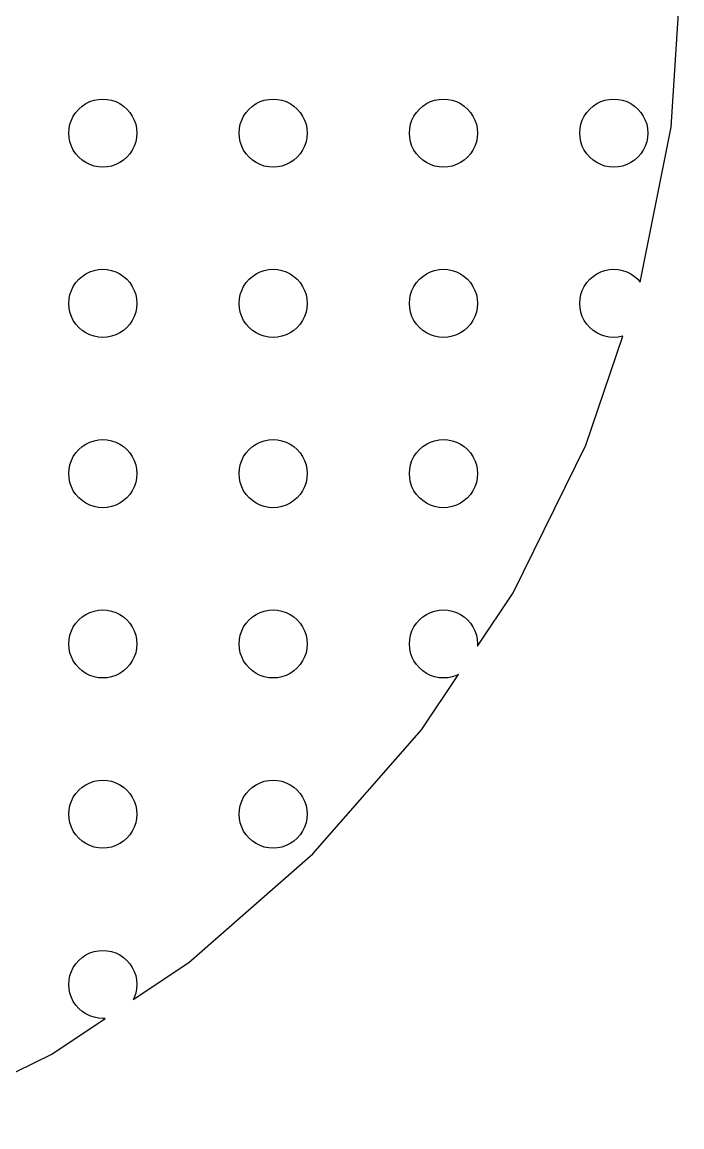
# Model space of a CAD drawing. Header units: metres. Extents: x -111 to 111, y -111 to 111.
# Drawn here: x 52.9 to 111, y -102.6 to -5.2 of the extents above; entities that cross this region are included whole.
import ezdxf

# ---------------------------------------------------------------- set-up
doc = ezdxf.new("R2010")
doc.units = ezdxf.units.M

msp = doc.modelspace()

# ---------------------------------------------------------------- linework, layer by layer
for p, q in [((110.05, -14.4884), (111, 0)), ((57.8787, -12.8787), (58.1737, -12.6199)), ((58.1737, -12.6199), (58.5, -12.4019)), ((58.5, -12.4019), (58.8519, -12.2283)), ((58.8519, -12.2283), (59.2235, -12.1022)), ((59.2235, -12.1022), (59.6084, -12.0257)), ((59.6084, -12.0257), (60, -12)), ((60, -12), (60.3916, -12.0257)), ((60.3916, -12.0257), (60.7765, -12.1022)), ((60.7765, -12.1022), (61.148, -12.2283)), ((61.148, -12.2283), (61.5, -12.4019)), ((61.5, -12.4019), (61.8263, -12.6199)), ((61.8263, -12.6199), (62.1213, -12.8787)), ((72.8787, -12.8787), (73.1737, -12.6199)), ((73.1737, -12.6199), (73.5, -12.4019)), ((73.5, -12.4019), (73.8519, -12.2283)), ((73.8519, -12.2283), (74.2235, -12.1022)), ((74.2235, -12.1022), (74.6084, -12.0257)), ((74.6084, -12.0257), (75, -12)), ((75, -12), (75.3916, -12.0257)), ((75.3916, -12.0257), (75.7765, -12.1022)), ((75.7765, -12.1022), (76.148, -12.2283)), ((76.148, -12.2283), (76.5, -12.4019)), ((76.5, -12.4019), (76.8263, -12.6199)), ((76.8263, -12.6199), (77.1213, -12.8787)), ((87.8787, -12.8787), (88.1737, -12.6199)), ((88.1737, -12.6199), (88.5, -12.4019)), ((88.5, -12.4019), (88.8519, -12.2283)), ((88.8519, -12.2283), (89.2235, -12.1022)), ((89.2235, -12.1022), (89.6084, -12.0257)), ((89.6084, -12.0257), (90, -12)), ((90, -12), (90.3916, -12.0257)), ((90.3916, -12.0257), (90.7765, -12.1022)), ((90.7765, -12.1022), (91.148, -12.2283)), ((91.148, -12.2283), (91.5, -12.4019)), ((91.5, -12.4019), (91.8263, -12.6199)), ((91.8263, -12.6199), (92.1213, -12.8787)), ((102.879, -12.8787), (103.174, -12.6199)), ((103.174, -12.6199), (103.5, -12.4019)), ((103.5, -12.4019), (103.852, -12.2283)), ((103.852, -12.2283), (104.224, -12.1022)), ((104.224, -12.1022), (104.608, -12.0257)), ((104.608, -12.0257), (105, -12)), ((105, -12), (105.392, -12.0257)), ((105.392, -12.0257), (105.776, -12.1022)), ((105.776, -12.1022), (106.148, -12.2283)), ((106.148, -12.2283), (106.5, -12.4019)), ((106.5, -12.4019), (106.826, -12.6199)), ((106.826, -12.6199), (107.121, -12.8787)), ((57.2284, -13.8519), (57.4019, -13.5)), ((57.4019, -13.5), (57.6199, -13.1737)), ((57.6199, -13.1737), (57.8787, -12.8787)), ((62.1213, -12.8787), (62.3801, -13.1737)), ((62.3801, -13.1737), (62.5981, -13.5)), ((62.5981, -13.5), (62.7716, -13.8519)), ((72.2284, -13.8519), (72.4019, -13.5)), ((72.4019, -13.5), (72.6199, -13.1737)), ((72.6199, -13.1737), (72.8787, -12.8787)), ((77.1213, -12.8787), (77.3801, -13.1737)), ((77.3801, -13.1737), (77.5981, -13.5)), ((77.5981, -13.5), (77.7716, -13.8519)), ((87.2284, -13.8519), (87.4019, -13.5)), ((87.4019, -13.5), (87.6199, -13.1737)), ((87.6199, -13.1737), (87.8787, -12.8787)), ((92.1213, -12.8787), (92.3801, -13.1737)), ((92.3801, -13.1737), (92.5981, -13.5)), ((92.5981, -13.5), (92.7716, -13.8519)), ((102.228, -13.8519), (102.402, -13.5)), ((102.402, -13.5), (102.62, -13.1737)), ((102.62, -13.1737), (102.879, -12.8787)), ((107.121, -12.8787), (107.38, -13.1737)), ((107.38, -13.1737), (107.598, -13.5)), ((107.598, -13.5), (107.772, -13.8519)), ((57.0257, -14.6084), (57.1022, -14.2235)), ((57.1022, -14.2235), (57.2284, -13.8519)), ((62.7716, -13.8519), (62.8978, -14.2235)), ((62.8978, -14.2235), (62.9743, -14.6084)), ((72.0257, -14.6084), (72.1022, -14.2235)), ((72.1022, -14.2235), (72.2284, -13.8519)), ((77.7716, -13.8519), (77.8978, -14.2235)), ((77.8978, -14.2235), (77.9743, -14.6084)), ((87.0257, -14.6084), (87.1022, -14.2235)), ((87.1022, -14.2235), (87.2284, -13.8519)), ((92.7716, -13.8519), (92.8978, -14.2235)), ((92.8978, -14.2235), (92.9743, -14.6084)), ((102.026, -14.6084), (102.102, -14.2235)), ((102.102, -14.2235), (102.228, -13.8519)), ((107.338, -28.1255), (110.05, -14.4884)), ((107.772, -13.8519), (107.898, -14.2235)), ((107.898, -14.2235), (107.974, -14.6084)), ((57, -15), (57.0257, -14.6084)), ((57.0257, -15.3916), (57, -15)), ((57.1022, -15.7764), (57.0257, -15.3916)), ((62.9743, -15.3916), (62.8978, -15.7764)), ((62.9743, -14.6084), (63, -15)), ((63, -15), (62.9743, -15.3916)), ((72, -15), (72.0257, -14.6084)), ((72.0257, -15.3916), (72, -15)), ((72.1022, -15.7764), (72.0257, -15.3916)), ((77.9743, -15.3916), (77.8978, -15.7764)), ((77.9743, -14.6084), (78, -15)), ((78, -15), (77.9743, -15.3916)), ((87, -15), (87.0257, -14.6084)), ((87.0257, -15.3916), (87, -15)), ((87.1022, -15.7764), (87.0257, -15.3916)), ((92.9743, -15.3916), (92.8978, -15.7764)), ((92.9743, -14.6084), (93, -15)), ((93, -15), (92.9743, -15.3916)), ((102, -15), (102.026, -14.6084)), ((102.026, -15.3916), (102, -15)), ((102.102, -15.7764), (102.026, -15.3916)), ((107.974, -15.3916), (107.898, -15.7764)), ((107.974, -14.6084), (108, -15)), ((108, -15), (107.974, -15.3916)), ((57.2284, -16.148), (57.1022, -15.7764)), ((57.4019, -16.5), (57.2284, -16.148)), ((57.6199, -16.8263), (57.4019, -16.5)), ((62.5981, -16.5), (62.3801, -16.8263)), ((62.7716, -16.148), (62.5981, -16.5)), ((62.8978, -15.7764), (62.7716, -16.148)), ((72.2284, -16.148), (72.1022, -15.7764)), ((72.4019, -16.5), (72.2284, -16.148)), ((72.6199, -16.8263), (72.4019, -16.5)), ((77.5981, -16.5), (77.3801, -16.8263)), ((77.7716, -16.148), (77.5981, -16.5)), ((77.8978, -15.7764), (77.7716, -16.148)), ((87.2284, -16.148), (87.1022, -15.7764)), ((87.4019, -16.5), (87.2284, -16.148)), ((87.6199, -16.8263), (87.4019, -16.5)), ((92.5981, -16.5), (92.3801, -16.8263)), ((92.7716, -16.148), (92.5981, -16.5)), ((92.8978, -15.7764), (92.7716, -16.148)), ((102.228, -16.148), (102.102, -15.7764)), ((102.402, -16.5), (102.228, -16.148)), ((102.62, -16.8263), (102.402, -16.5)), ((107.598, -16.5), (107.38, -16.8263)), ((107.772, -16.148), (107.598, -16.5)), ((107.898, -15.7764), (107.772, -16.148)), ((57.8787, -17.1213), (57.6199, -16.8263)), ((58.1737, -17.3801), (57.8787, -17.1213)), ((58.5, -17.5981), (58.1737, -17.3801)), ((61.8263, -17.3801), (61.5, -17.5981)), ((62.1213, -17.1213), (61.8263, -17.3801)), ((62.3801, -16.8263), (62.1213, -17.1213)), ((72.8787, -17.1213), (72.6199, -16.8263)), ((73.1737, -17.3801), (72.8787, -17.1213)), ((73.5, -17.5981), (73.1737, -17.3801)), ((76.8263, -17.3801), (76.5, -17.5981)), ((77.1213, -17.1213), (76.8263, -17.3801)), ((77.3801, -16.8263), (77.1213, -17.1213)), ((87.8787, -17.1213), (87.6199, -16.8263)), ((88.1737, -17.3801), (87.8787, -17.1213)), ((88.5, -17.5981), (88.1737, -17.3801)), ((91.8263, -17.3801), (91.5, -17.5981)), ((92.1213, -17.1213), (91.8263, -17.3801)), ((92.3801, -16.8263), (92.1213, -17.1213)), ((102.879, -17.1213), (102.62, -16.8263)), ((103.174, -17.3801), (102.879, -17.1213)), ((103.5, -17.5981), (103.174, -17.3801)), ((106.826, -17.3801), (106.5, -17.5981)), ((107.121, -17.1213), (106.826, -17.3801)), ((107.38, -16.8263), (107.121, -17.1213)), ((58.8519, -17.7716), (58.5, -17.5981)), ((59.2235, -17.8978), (58.8519, -17.7716)), ((59.6084, -17.9743), (59.2235, -17.8978)), ((60, -18), (59.6084, -17.9743)), ((60.3916, -17.9743), (60, -18)), ((60.7765, -17.8978), (60.3916, -17.9743)), ((61.148, -17.7716), (60.7765, -17.8978)), ((61.5, -17.5981), (61.148, -17.7716)), ((73.8519, -17.7716), (73.5, -17.5981)), ((74.2235, -17.8978), (73.8519, -17.7716)), ((74.6084, -17.9743), (74.2235, -17.8978)), ((75, -18), (74.6084, -17.9743)), ((75.3916, -17.9743), (75, -18)), ((75.7765, -17.8978), (75.3916, -17.9743)), ((76.148, -17.7716), (75.7765, -17.8978)), ((76.5, -17.5981), (76.148, -17.7716)), ((88.8519, -17.7716), (88.5, -17.5981)), ((89.2235, -17.8978), (88.8519, -17.7716)), ((89.6084, -17.9743), (89.2235, -17.8978)), ((90, -18), (89.6084, -17.9743)), ((90.3916, -17.9743), (90, -18)), ((90.7765, -17.8978), (90.3916, -17.9743)), ((91.148, -17.7716), (90.7765, -17.8978)), ((91.5, -17.5981), (91.148, -17.7716)), ((103.852, -17.7716), (103.5, -17.5981)), ((104.224, -17.8978), (103.852, -17.7716)), ((104.608, -17.9743), (104.224, -17.8978)), ((105, -18), (104.608, -17.9743)), ((105.392, -17.9743), (105, -18)), ((105.776, -17.8978), (105.392, -17.9743)), ((106.148, -17.7716), (105.776, -17.8978)), ((106.5, -17.5981), (106.148, -17.7716)), ((58.5, -27.4019), (58.8519, -27.2283)), ((58.8519, -27.2283), (59.2235, -27.1022)), ((59.2235, -27.1022), (59.6084, -27.0257)), ((59.6084, -27.0257), (60, -27)), ((60, -27), (60.3916, -27.0257)), ((60.3916, -27.0257), (60.7765, -27.1022)), ((60.7765, -27.1022), (61.148, -27.2283)), ((61.148, -27.2283), (61.5, -27.4019)), ((73.5, -27.4019), (73.8519, -27.2283)), ((73.8519, -27.2283), (74.2235, -27.1022)), ((74.2235, -27.1022), (74.6084, -27.0257)), ((74.6084, -27.0257), (75, -27)), ((75, -27), (75.3916, -27.0257)), ((75.3916, -27.0257), (75.7765, -27.1022)), ((75.7765, -27.1022), (76.148, -27.2283)), ((76.148, -27.2283), (76.5, -27.4019)), ((88.5, -27.4019), (88.8519, -27.2283)), ((88.8519, -27.2283), (89.2235, -27.1022)), ((89.2235, -27.1022), (89.6084, -27.0257)), ((89.6084, -27.0257), (90, -27)), ((90, -27), (90.3916, -27.0257)), ((90.3916, -27.0257), (90.7765, -27.1022)), ((90.7765, -27.1022), (91.148, -27.2283)), ((91.148, -27.2283), (91.5, -27.4019)), ((103.5, -27.4019), (103.852, -27.2283)), ((103.852, -27.2283), (104.224, -27.1022)), ((104.224, -27.1022), (104.608, -27.0257)), ((104.608, -27.0257), (105, -27)), ((105, -27), (105.392, -27.0257)), ((105.392, -27.0257), (105.776, -27.1022)), ((105.776, -27.1022), (106.148, -27.2283)), ((106.148, -27.2283), (106.5, -27.4019)), ((57.4019, -28.5), (57.6199, -28.1737)), ((57.6199, -28.1737), (57.8787, -27.8787)), ((57.8787, -27.8787), (58.1737, -27.6199)), ((58.1737, -27.6199), (58.5, -27.4019)), ((61.5, -27.4019), (61.8263, -27.6199)), ((61.8263, -27.6199), (62.1213, -27.8787)), ((62.1213, -27.8787), (62.3801, -28.1737)), ((62.3801, -28.1737), (62.5981, -28.5)), ((72.4019, -28.5), (72.6199, -28.1737)), ((72.6199, -28.1737), (72.8787, -27.8787)), ((72.8787, -27.8787), (73.1737, -27.6199)), ((73.1737, -27.6199), (73.5, -27.4019)), ((76.5, -27.4019), (76.8263, -27.6199)), ((76.8263, -27.6199), (77.1213, -27.8787)), ((77.1213, -27.8787), (77.3801, -28.1737)), ((77.3801, -28.1737), (77.5981, -28.5)), ((87.4019, -28.5), (87.6199, -28.1737)), ((87.6199, -28.1737), (87.8787, -27.8787)), ((87.8787, -27.8787), (88.1737, -27.6199)), ((88.1737, -27.6199), (88.5, -27.4019)), ((91.5, -27.4019), (91.8263, -27.6199)), ((91.8263, -27.6199), (92.1213, -27.8787)), ((92.1213, -27.8787), (92.3801, -28.1737)), ((92.3801, -28.1737), (92.5981, -28.5)), ((102.402, -28.5), (102.62, -28.1737)), ((102.62, -28.1737), (102.879, -27.8787)), ((102.879, -27.8787), (103.174, -27.6199)), ((103.174, -27.6199), (103.5, -27.4019)), ((106.5, -27.4019), (106.826, -27.6199)), ((106.826, -27.6199), (107.121, -27.8787)), ((107.121, -27.8787), (107.338, -28.1255)), ((57.1022, -29.2235), (57.2284, -28.8519)), ((57.2284, -28.8519), (57.4019, -28.5)), ((62.5981, -28.5), (62.7716, -28.8519)), ((62.7716, -28.8519), (62.8978, -29.2235)), ((72.1022, -29.2235), (72.2284, -28.8519)), ((72.2284, -28.8519), (72.4019, -28.5)), ((77.5981, -28.5), (77.7716, -28.8519)), ((77.7716, -28.8519), (77.8978, -29.2235)), ((87.1022, -29.2235), (87.2284, -28.8519)), ((87.2284, -28.8519), (87.4019, -28.5)), ((92.5981, -28.5), (92.7716, -28.8519)), ((92.7716, -28.8519), (92.8978, -29.2235)), ((102.102, -29.2235), (102.228, -28.8519)), ((102.228, -28.8519), (102.402, -28.5)), ((57, -30), (57.0257, -29.6084)), ((57.0257, -30.3916), (57, -30)), ((57.0257, -29.6084), (57.1022, -29.2235)), ((62.8978, -29.2235), (62.9743, -29.6084)), ((62.9743, -29.6084), (63, -30)), ((63, -30), (62.9743, -30.3916)), ((72, -30), (72.0257, -29.6084)), ((72.0257, -30.3916), (72, -30)), ((72.0257, -29.6084), (72.1022, -29.2235)), ((77.8978, -29.2235), (77.9743, -29.6084)), ((77.9743, -29.6084), (78, -30)), ((78, -30), (77.9743, -30.3916)), ((87, -30), (87.0257, -29.6084)), ((87.0257, -30.3916), (87, -30)), ((87.0257, -29.6084), (87.1022, -29.2235)), ((92.8978, -29.2235), (92.9743, -29.6084)), ((92.9743, -29.6084), (93, -30)), ((93, -30), (92.9743, -30.3916)), ((102, -30), (102.026, -29.6084)), ((102.026, -30.3916), (102, -30)), ((102.026, -29.6084), (102.102, -29.2235)), ((57.1022, -30.7764), (57.0257, -30.3916)), ((57.2284, -31.148), (57.1022, -30.7764)), ((62.8978, -30.7764), (62.7716, -31.148)), ((62.9743, -30.3916), (62.8978, -30.7764)), ((72.1022, -30.7764), (72.0257, -30.3916)), ((72.2284, -31.148), (72.1022, -30.7764)), ((77.8978, -30.7764), (77.7716, -31.148)), ((77.9743, -30.3916), (77.8978, -30.7764)), ((87.1022, -30.7764), (87.0257, -30.3916)), ((87.2284, -31.148), (87.1022, -30.7764)), ((92.8978, -30.7764), (92.7716, -31.148)), ((92.9743, -30.3916), (92.8978, -30.7764)), ((102.102, -30.7764), (102.026, -30.3916)), ((102.228, -31.148), (102.102, -30.7764)), ((57.4019, -31.5), (57.2284, -31.148)), ((57.6199, -31.8263), (57.4019, -31.5)), ((57.8787, -32.1213), (57.6199, -31.8263)), ((62.3801, -31.8263), (62.1213, -32.1213)), ((62.5981, -31.5), (62.3801, -31.8263)), ((62.7716, -31.148), (62.5981, -31.5)), ((72.4019, -31.5), (72.2284, -31.148)), ((72.6199, -31.8263), (72.4019, -31.5)), ((72.8787, -32.1213), (72.6199, -31.8263)), ((77.3801, -31.8263), (77.1213, -32.1213)), ((77.5981, -31.5), (77.3801, -31.8263)), ((77.7716, -31.148), (77.5981, -31.5)), ((87.4019, -31.5), (87.2284, -31.148)), ((87.6199, -31.8263), (87.4019, -31.5)), ((87.8787, -32.1213), (87.6199, -31.8263)), ((92.3801, -31.8263), (92.1213, -32.1213)), ((92.5981, -31.5), (92.3801, -31.8263)), ((92.7716, -31.148), (92.5981, -31.5)), ((102.402, -31.5), (102.228, -31.148)), ((102.62, -31.8263), (102.402, -31.5)), ((102.879, -32.1213), (102.62, -31.8263)), ((58.1737, -32.3801), (57.8787, -32.1213)), ((58.5, -32.5981), (58.1737, -32.3801)), ((58.8519, -32.7716), (58.5, -32.5981)), ((59.2235, -32.8978), (58.8519, -32.7716)), ((59.6084, -32.9743), (59.2235, -32.8978)), ((60, -33), (59.6084, -32.9743)), ((60.3916, -32.9743), (60, -33)), ((60.7765, -32.8978), (60.3916, -32.9743)), ((61.148, -32.7716), (60.7765, -32.8978)), ((61.5, -32.5981), (61.148, -32.7716)), ((61.8263, -32.3801), (61.5, -32.5981)), ((62.1213, -32.1213), (61.8263, -32.3801)), ((73.1737, -32.3801), (72.8787, -32.1213)), ((73.5, -32.5981), (73.1737, -32.3801)), ((73.8519, -32.7716), (73.5, -32.5981)), ((74.2235, -32.8978), (73.8519, -32.7716)), ((74.6084, -32.9743), (74.2235, -32.8978)), ((75, -33), (74.6084, -32.9743)), ((75.3916, -32.9743), (75, -33)), ((75.7765, -32.8978), (75.3916, -32.9743)), ((76.148, -32.7716), (75.7765, -32.8978)), ((76.5, -32.5981), (76.148, -32.7716)), ((76.8263, -32.3801), (76.5, -32.5981)), ((77.1213, -32.1213), (76.8263, -32.3801)), ((88.1737, -32.3801), (87.8787, -32.1213)), ((88.5, -32.5981), (88.1737, -32.3801)), ((88.8519, -32.7716), (88.5, -32.5981)), ((89.2235, -32.8978), (88.8519, -32.7716)), ((89.6084, -32.9743), (89.2235, -32.8978)), ((90, -33), (89.6084, -32.9743)), ((90.3916, -32.9743), (90, -33)), ((90.7765, -32.8978), (90.3916, -32.9743)), ((91.148, -32.7716), (90.7765, -32.8978)), ((91.5, -32.5981), (91.148, -32.7716)), ((91.8263, -32.3801), (91.5, -32.5981)), ((92.1213, -32.1213), (91.8263, -32.3801)), ((102.551, -42.4779), (105.806, -32.8877)), ((103.174, -32.3801), (102.879, -32.1213)), ((103.5, -32.5981), (103.174, -32.3801)), ((103.852, -32.7716), (103.5, -32.5981)), ((104.224, -32.8978), (103.852, -32.7716)), ((104.608, -32.9743), (104.224, -32.8978)), ((105, -33), (104.608, -32.9743)), ((105.392, -32.9743), (105, -33)), ((105.776, -32.8978), (105.392, -32.9743)), ((105.806, -32.8877), (105.776, -32.8978)), ((57.8787, -42.8787), (58.1737, -42.6199)), ((58.1737, -42.6199), (58.5, -42.4019)), ((58.5, -42.4019), (58.8519, -42.2284)), ((58.8519, -42.2284), (59.2235, -42.1022)), ((59.2235, -42.1022), (59.6084, -42.0257)), ((59.6084, -42.0257), (60, -42)), ((60, -42), (60.3916, -42.0257)), ((60.3916, -42.0257), (60.7765, -42.1022)), ((60.7765, -42.1022), (61.148, -42.2284)), ((61.148, -42.2284), (61.5, -42.4019)), ((61.5, -42.4019), (61.8263, -42.6199)), ((61.8263, -42.6199), (62.1213, -42.8787)), ((72.8787, -42.8787), (73.1737, -42.6199)), ((73.1737, -42.6199), (73.5, -42.4019)), ((73.5, -42.4019), (73.8519, -42.2284)), ((73.8519, -42.2284), (74.2235, -42.1022)), ((74.2235, -42.1022), (74.6084, -42.0257)), ((74.6084, -42.0257), (75, -42)), ((75, -42), (75.3916, -42.0257)), ((75.3916, -42.0257), (75.7765, -42.1022)), ((75.7765, -42.1022), (76.148, -42.2284)), ((76.148, -42.2284), (76.5, -42.4019)), ((76.5, -42.4019), (76.8263, -42.6199)), ((76.8263, -42.6199), (77.1213, -42.8787)), ((87.8787, -42.8787), (88.1737, -42.6199)), ((88.1737, -42.6199), (88.5, -42.4019)), ((88.5, -42.4019), (88.8519, -42.2284)), ((88.8519, -42.2284), (89.2235, -42.1022)), ((89.2235, -42.1022), (89.6084, -42.0257)), ((89.6084, -42.0257), (90, -42)), ((90, -42), (90.3916, -42.0257)), ((90.3916, -42.0257), (90.7765, -42.1022)), ((90.7765, -42.1022), (91.148, -42.2284)), ((91.148, -42.2284), (91.5, -42.4019)), ((91.5, -42.4019), (91.8263, -42.6199)), ((91.8263, -42.6199), (92.1213, -42.8787)), ((96.1288, -55.5), (102.551, -42.4779)), ((57.2284, -43.8519), (57.4019, -43.5)), ((57.4019, -43.5), (57.6199, -43.1737)), ((57.6199, -43.1737), (57.8787, -42.8787)), ((62.1213, -42.8787), (62.3801, -43.1737)), ((62.3801, -43.1737), (62.5981, -43.5)), ((62.5981, -43.5), (62.7716, -43.8519)), ((72.2284, -43.8519), (72.4019, -43.5)), ((72.4019, -43.5), (72.6199, -43.1737)), ((72.6199, -43.1737), (72.8787, -42.8787)), ((77.1213, -42.8787), (77.3801, -43.1737)), ((77.3801, -43.1737), (77.5981, -43.5)), ((77.5981, -43.5), (77.7716, -43.8519)), ((87.2284, -43.8519), (87.4019, -43.5)), ((87.4019, -43.5), (87.6199, -43.1737)), ((87.6199, -43.1737), (87.8787, -42.8787)), ((92.1213, -42.8787), (92.3801, -43.1737)), ((92.3801, -43.1737), (92.5981, -43.5)), ((92.5981, -43.5), (92.7716, -43.8519)), ((57, -45), (57.0257, -44.6084)), ((57.0257, -44.6084), (57.1022, -44.2235)), ((57.1022, -44.2235), (57.2284, -43.8519)), ((62.7716, -43.8519), (62.8978, -44.2235)), ((62.8978, -44.2235), (62.9743, -44.6084)), ((62.9743, -44.6084), (63, -45)), ((72, -45), (72.0257, -44.6084)), ((72.0257, -44.6084), (72.1022, -44.2235)), ((72.1022, -44.2235), (72.2284, -43.8519)), ((77.7716, -43.8519), (77.8978, -44.2235)), ((77.8978, -44.2235), (77.9743, -44.6084)), ((77.9743, -44.6084), (78, -45)), ((87, -45), (87.0257, -44.6084)), ((87.0257, -44.6084), (87.1022, -44.2235)), ((87.1022, -44.2235), (87.2284, -43.8519)), ((92.7716, -43.8519), (92.8978, -44.2235)), ((92.8978, -44.2235), (92.9743, -44.6084)), ((92.9743, -44.6084), (93, -45)), ((57.0257, -45.3916), (57, -45)), ((57.1022, -45.7765), (57.0257, -45.3916)), ((62.9743, -45.3916), (62.8978, -45.7765)), ((63, -45), (62.9743, -45.3916)), ((72.0257, -45.3916), (72, -45)), ((72.1022, -45.7765), (72.0257, -45.3916)), ((77.9743, -45.3916), (77.8978, -45.7765)), ((78, -45), (77.9743, -45.3916)), ((87.0257, -45.3916), (87, -45)), ((87.1022, -45.7765), (87.0257, -45.3916)), ((92.9743, -45.3916), (92.8978, -45.7765)), ((93, -45), (92.9743, -45.3916)), ((57.2284, -46.148), (57.1022, -45.7765)), ((57.4019, -46.5), (57.2284, -46.148)), ((57.6199, -46.8263), (57.4019, -46.5)), ((62.5981, -46.5), (62.3801, -46.8263)), ((62.7716, -46.148), (62.5981, -46.5)), ((62.8978, -45.7765), (62.7716, -46.148)), ((72.2284, -46.148), (72.1022, -45.7765)), ((72.4019, -46.5), (72.2284, -46.148)), ((72.6199, -46.8263), (72.4019, -46.5)), ((77.5981, -46.5), (77.3801, -46.8263)), ((77.7716, -46.148), (77.5981, -46.5)), ((77.8978, -45.7765), (77.7716, -46.148)), ((87.2284, -46.148), (87.1022, -45.7765)), ((87.4019, -46.5), (87.2284, -46.148)), ((87.6199, -46.8263), (87.4019, -46.5)), ((92.5981, -46.5), (92.3801, -46.8263)), ((92.7716, -46.148), (92.5981, -46.5)), ((92.8978, -45.7765), (92.7716, -46.148)), ((57.8787, -47.1213), (57.6199, -46.8263)), ((58.1737, -47.3801), (57.8787, -47.1213)), ((58.5, -47.5981), (58.1737, -47.3801)), ((58.8519, -47.7716), (58.5, -47.5981)), ((61.5, -47.5981), (61.148, -47.7716)), ((61.8263, -47.3801), (61.5, -47.5981)), ((62.1213, -47.1213), (61.8263, -47.3801)), ((62.3801, -46.8263), (62.1213, -47.1213)), ((72.8787, -47.1213), (72.6199, -46.8263)), ((73.1737, -47.3801), (72.8787, -47.1213)), ((73.5, -47.5981), (73.1737, -47.3801)), ((73.8519, -47.7716), (73.5, -47.5981)), ((76.5, -47.5981), (76.148, -47.7716)), ((76.8263, -47.3801), (76.5, -47.5981)), ((77.1213, -47.1213), (76.8263, -47.3801)), ((77.3801, -46.8263), (77.1213, -47.1213)), ((87.8787, -47.1213), (87.6199, -46.8263)), ((88.1737, -47.3801), (87.8787, -47.1213)), ((88.5, -47.5981), (88.1737, -47.3801)), ((88.8519, -47.7716), (88.5, -47.5981)), ((91.5, -47.5981), (91.148, -47.7716)), ((91.8263, -47.3801), (91.5, -47.5981)), ((92.1213, -47.1213), (91.8263, -47.3801)), ((92.3801, -46.8263), (92.1213, -47.1213)), ((59.2235, -47.8978), (58.8519, -47.7716)), ((59.6084, -47.9743), (59.2235, -47.8978)), ((60, -48), (59.6084, -47.9743)), ((60.3916, -47.9743), (60, -48)), ((60.7765, -47.8978), (60.3916, -47.9743)), ((61.148, -47.7716), (60.7765, -47.8978)), ((74.2235, -47.8978), (73.8519, -47.7716)), ((74.6084, -47.9743), (74.2235, -47.8978)), ((75, -48), (74.6084, -47.9743)), ((75.3916, -47.9743), (75, -48)), ((75.7765, -47.8978), (75.3916, -47.9743)), ((76.148, -47.7716), (75.7765, -47.8978)), ((89.2235, -47.8978), (88.8519, -47.7716)), ((89.6084, -47.9743), (89.2235, -47.8978)), ((90, -48), (89.6084, -47.9743)), ((90.3916, -47.9743), (90, -48)), ((90.7765, -47.8978), (90.3916, -47.9743)), ((91.148, -47.7716), (90.7765, -47.8978)), ((92.9867, -60.2025), (96.1288, -55.5)), ((58.1737, -57.6199), (58.5, -57.4019)), ((58.5, -57.4019), (58.8519, -57.2284)), ((58.8519, -57.2284), (59.2235, -57.1022)), ((59.2235, -57.1022), (59.6084, -57.0257)), ((59.6084, -57.0257), (60, -57)), ((60, -57), (60.3916, -57.0257)), ((60.3916, -57.0257), (60.7765, -57.1022)), ((60.7765, -57.1022), (61.148, -57.2284)), ((61.148, -57.2284), (61.5, -57.4019)), ((61.5, -57.4019), (61.8263, -57.6199)), ((73.1737, -57.6199), (73.5, -57.4019)), ((73.5, -57.4019), (73.8519, -57.2284)), ((73.8519, -57.2284), (74.2235, -57.1022)), ((74.2235, -57.1022), (74.6084, -57.0257)), ((74.6084, -57.0257), (75, -57)), ((75, -57), (75.3916, -57.0257)), ((75.3916, -57.0257), (75.7765, -57.1022)), ((75.7765, -57.1022), (76.148, -57.2284)), ((76.148, -57.2284), (76.5, -57.4019)), ((76.5, -57.4019), (76.8263, -57.6199)), ((88.1737, -57.6199), (88.5, -57.4019)), ((88.5, -57.4019), (88.8519, -57.2284)), ((88.8519, -57.2284), (89.2235, -57.1022)), ((89.2235, -57.1022), (89.6084, -57.0257)), ((89.6084, -57.0257), (90, -57)), ((90, -57), (90.3916, -57.0257)), ((90.3916, -57.0257), (90.7765, -57.1022)), ((90.7765, -57.1022), (91.148, -57.2284)), ((91.148, -57.2284), (91.5, -57.4019)), ((91.5, -57.4019), (91.8263, -57.6199)), ((57.4019, -58.5), (57.6199, -58.1737)), ((57.6199, -58.1737), (57.8787, -57.8787)), ((57.8787, -57.8787), (58.1737, -57.6199)), ((61.8263, -57.6199), (62.1213, -57.8787)), ((62.1213, -57.8787), (62.3801, -58.1737)), ((62.3801, -58.1737), (62.5981, -58.5)), ((72.4019, -58.5), (72.6199, -58.1737)), ((72.6199, -58.1737), (72.8787, -57.8787)), ((72.8787, -57.8787), (73.1737, -57.6199)), ((76.8263, -57.6199), (77.1213, -57.8787)), ((77.1213, -57.8787), (77.3801, -58.1737)), ((77.3801, -58.1737), (77.5981, -58.5)), ((87.4019, -58.5), (87.6199, -58.1737)), ((87.6199, -58.1737), (87.8787, -57.8787)), ((87.8787, -57.8787), (88.1737, -57.6199)), ((91.8263, -57.6199), (92.1213, -57.8787)), ((92.1213, -57.8787), (92.3801, -58.1737)), ((92.3801, -58.1737), (92.5981, -58.5)), ((57.0257, -59.6084), (57.1022, -59.2235)), ((57.1022, -59.2235), (57.2284, -58.8519)), ((57.2284, -58.8519), (57.4019, -58.5)), ((62.5981, -58.5), (62.7716, -58.8519)), ((62.7716, -58.8519), (62.8978, -59.2235)), ((62.8978, -59.2235), (62.9743, -59.6084)), ((72.0257, -59.6084), (72.1022, -59.2235)), ((72.1022, -59.2235), (72.2284, -58.8519)), ((72.2284, -58.8519), (72.4019, -58.5)), ((77.5981, -58.5), (77.7716, -58.8519)), ((77.7716, -58.8519), (77.8978, -59.2235)), ((77.8978, -59.2235), (77.9743, -59.6084)), ((87.0257, -59.6084), (87.1022, -59.2235)), ((87.1022, -59.2235), (87.2284, -58.8519)), ((87.2284, -58.8519), (87.4019, -58.5)), ((92.5981, -58.5), (92.7716, -58.8519)), ((92.7716, -58.8519), (92.8978, -59.2235)), ((92.8978, -59.2235), (92.9743, -59.6084)), ((57, -60), (57.0257, -59.6084)), ((57.0257, -60.3916), (57, -60)), ((62.9743, -59.6084), (63, -60)), ((63, -60), (62.9743, -60.3916)), ((72, -60), (72.0257, -59.6084)), ((72.0257, -60.3916), (72, -60)), ((77.9743, -59.6084), (78, -60)), ((78, -60), (77.9743, -60.3916)), ((87, -60), (87.0257, -59.6084)), ((87.0257, -60.3916), (87, -60)), ((92.9743, -59.6084), (93, -60)), ((93, -60), (92.9867, -60.2025)), ((57.1022, -60.7765), (57.0257, -60.3916)), ((57.2284, -61.148), (57.1022, -60.7765)), ((57.4019, -61.5), (57.2284, -61.148)), ((62.7716, -61.148), (62.5981, -61.5)), ((62.8978, -60.7765), (62.7716, -61.148)), ((62.9743, -60.3916), (62.8978, -60.7765)), ((72.1022, -60.7765), (72.0257, -60.3916)), ((72.2284, -61.148), (72.1022, -60.7765)), ((72.4019, -61.5), (72.2284, -61.148)), ((77.7716, -61.148), (77.5981, -61.5)), ((77.8978, -60.7765), (77.7716, -61.148)), ((77.9743, -60.3916), (77.8978, -60.7765)), ((87.1022, -60.7765), (87.0257, -60.3916)), ((87.2284, -61.148), (87.1022, -60.7765)), ((87.4019, -61.5), (87.2284, -61.148)), ((57.6199, -61.8263), (57.4019, -61.5)), ((57.8787, -62.1213), (57.6199, -61.8263)), ((58.1737, -62.3801), (57.8787, -62.1213)), ((62.1213, -62.1213), (61.8263, -62.3801)), ((62.3801, -61.8263), (62.1213, -62.1213)), ((62.5981, -61.5), (62.3801, -61.8263)), ((72.6199, -61.8263), (72.4019, -61.5)), ((72.8787, -62.1213), (72.6199, -61.8263)), ((73.1737, -62.3801), (72.8787, -62.1213)), ((77.1213, -62.1213), (76.8263, -62.3801)), ((77.3801, -61.8263), (77.1213, -62.1213)), ((77.5981, -61.5), (77.3801, -61.8263)), ((87.6199, -61.8263), (87.4019, -61.5)), ((87.8787, -62.1213), (87.6199, -61.8263)), ((88.1737, -62.3801), (87.8787, -62.1213)), ((58.5, -62.5981), (58.1737, -62.3801)), ((58.8519, -62.7716), (58.5, -62.5981)), ((59.2235, -62.8978), (58.8519, -62.7716)), ((59.6084, -62.9743), (59.2235, -62.8978)), ((60, -63), (59.6084, -62.9743)), ((60.3916, -62.9743), (60, -63)), ((60.7765, -62.8978), (60.3916, -62.9743)), ((61.148, -62.7716), (60.7765, -62.8978)), ((61.5, -62.5981), (61.148, -62.7716)), ((61.8263, -62.3801), (61.5, -62.5981)), ((73.5, -62.5981), (73.1737, -62.3801)), ((73.8519, -62.7716), (73.5, -62.5981)), ((74.2235, -62.8978), (73.8519, -62.7716)), ((74.6084, -62.9743), (74.2235, -62.8978)), ((75, -63), (74.6084, -62.9743)), ((75.3916, -62.9743), (75, -63)), ((75.7765, -62.8978), (75.3916, -62.9743)), ((76.148, -62.7716), (75.7765, -62.8978)), ((76.5, -62.5981), (76.148, -62.7716)), ((76.8263, -62.3801), (76.5, -62.5981)), ((88.0622, -67.5725), (91.33, -62.6819)), ((88.5, -62.5981), (88.1737, -62.3801)), ((88.8519, -62.7716), (88.5, -62.5981)), ((89.2235, -62.8978), (88.8519, -62.7716)), ((89.6084, -62.9743), (89.2235, -62.8978)), ((90, -63), (89.6084, -62.9743)), ((90.3916, -62.9743), (90, -63)), ((90.7765, -62.8978), (90.3916, -62.9743)), ((91.148, -62.7716), (90.7765, -62.8978)), ((91.33, -62.6819), (91.148, -62.7716)), ((78.4888, -78.4888), (88.0622, -67.5725)), ((59.6084, -72.0257), (60, -72)), ((60, -72), (60.3916, -72.0257)), ((74.6084, -72.0257), (75, -72)), ((75, -72), (75.3916, -72.0257)), ((57.6199, -73.1737), (57.8787, -72.8787)), ((57.8787, -72.8787), (58.1737, -72.6199)), ((58.1737, -72.6199), (58.5, -72.4019)), ((58.5, -72.4019), (58.8519, -72.2284)), ((58.8519, -72.2284), (59.2235, -72.1022)), ((59.2235, -72.1022), (59.6084, -72.0257)), ((60.3916, -72.0257), (60.7765, -72.1022)), ((60.7765, -72.1022), (61.148, -72.2284)), ((61.148, -72.2284), (61.5, -72.4019)), ((61.5, -72.4019), (61.8263, -72.6199)), ((61.8263, -72.6199), (62.1213, -72.8787)), ((62.1213, -72.8787), (62.3801, -73.1737)), ((72.6199, -73.1737), (72.8787, -72.8787)), ((72.8787, -72.8787), (73.1737, -72.6199)), ((73.1737, -72.6199), (73.5, -72.4019)), ((73.5, -72.4019), (73.8519, -72.2284)), ((73.8519, -72.2284), (74.2235, -72.1022)), ((74.2235, -72.1022), (74.6084, -72.0257)), ((75.3916, -72.0257), (75.7765, -72.1022)), ((75.7765, -72.1022), (76.148, -72.2284)), ((76.148, -72.2284), (76.5, -72.4019)), ((76.5, -72.4019), (76.8263, -72.6199)), ((76.8263, -72.6199), (77.1213, -72.8787)), ((77.1213, -72.8787), (77.3801, -73.1737)), ((57.1022, -74.2235), (57.2284, -73.8519)), ((57.2284, -73.8519), (57.4019, -73.5)), ((57.4019, -73.5), (57.6199, -73.1737)), ((62.3801, -73.1737), (62.5981, -73.5)), ((62.5981, -73.5), (62.7716, -73.8519)), ((62.7716, -73.8519), (62.8978, -74.2235)), ((72.1022, -74.2235), (72.2284, -73.8519)), ((72.2284, -73.8519), (72.4019, -73.5)), ((72.4019, -73.5), (72.6199, -73.1737)), ((77.3801, -73.1737), (77.5981, -73.5)), ((77.5981, -73.5), (77.7716, -73.8519)), ((77.7716, -73.8519), (77.8978, -74.2235)), ((57, -75), (57.0257, -74.6084)), ((57.0257, -74.6084), (57.1022, -74.2235)), ((62.8978, -74.2235), (62.9743, -74.6084)), ((62.9743, -74.6084), (63, -75)), ((72, -75), (72.0257, -74.6084)), ((72.0257, -74.6084), (72.1022, -74.2235)), ((77.8978, -74.2235), (77.9743, -74.6084)), ((77.9743, -74.6084), (78, -75)), ((57.0257, -75.3916), (57, -75)), ((57.1022, -75.7765), (57.0257, -75.3916)), ((57.2284, -76.148), (57.1022, -75.7765)), ((62.8978, -75.7765), (62.7716, -76.148)), ((62.9743, -75.3916), (62.8978, -75.7765)), ((63, -75), (62.9743, -75.3916)), ((72.0257, -75.3916), (72, -75)), ((72.1022, -75.7765), (72.0257, -75.3916)), ((72.2284, -76.148), (72.1022, -75.7765)), ((77.8978, -75.7765), (77.7716, -76.148)), ((77.9743, -75.3916), (77.8978, -75.7765)), ((78, -75), (77.9743, -75.3916)), ((57.4019, -76.5), (57.2284, -76.148)), ((57.6199, -76.8263), (57.4019, -76.5)), ((57.8787, -77.1213), (57.6199, -76.8263)), ((62.3801, -76.8263), (62.1213, -77.1213)), ((62.5981, -76.5), (62.3801, -76.8263)), ((62.7716, -76.148), (62.5981, -76.5)), ((72.4019, -76.5), (72.2284, -76.148)), ((72.6199, -76.8263), (72.4019, -76.5)), ((72.8787, -77.1213), (72.6199, -76.8263)), ((77.3801, -76.8263), (77.1213, -77.1213)), ((77.5981, -76.5), (77.3801, -76.8263)), ((77.7716, -76.148), (77.5981, -76.5)), ((58.1737, -77.3801), (57.8787, -77.1213)), ((58.5, -77.5981), (58.1737, -77.3801)), ((58.8519, -77.7716), (58.5, -77.5981)), ((59.2235, -77.8978), (58.8519, -77.7716)), ((61.148, -77.7716), (60.7765, -77.8978)), ((61.5, -77.5981), (61.148, -77.7716)), ((61.8263, -77.3801), (61.5, -77.5981)), ((62.1213, -77.1213), (61.8263, -77.3801)), ((73.1737, -77.3801), (72.8787, -77.1213)), ((73.5, -77.5981), (73.1737, -77.3801)), ((73.8519, -77.7716), (73.5, -77.5981)), ((74.2235, -77.8978), (73.8519, -77.7716)), ((76.148, -77.7716), (75.7765, -77.8978)), ((76.5, -77.5981), (76.148, -77.7716)), ((76.8263, -77.3801), (76.5, -77.5981)), ((77.1213, -77.1213), (76.8263, -77.3801)), ((59.6084, -77.9743), (59.2235, -77.8978)), ((60, -78), (59.6084, -77.9743)), ((60.3916, -77.9743), (60, -78)), ((60.7765, -77.8978), (60.3916, -77.9743)), ((67.5725, -88.0622), (78.4888, -78.4888)), ((74.6084, -77.9743), (74.2235, -77.8978)), ((75, -78), (74.6084, -77.9743)), ((75.3916, -77.9743), (75, -78)), ((75.7765, -77.8978), (75.3916, -77.9743)), ((58.1737, -87.6199), (58.5, -87.4019)), ((58.5, -87.4019), (58.8519, -87.2284)), ((58.8519, -87.2284), (59.2235, -87.1022)), ((59.2235, -87.1022), (59.6084, -87.0257)), ((59.6084, -87.0257), (60, -87)), ((60, -87), (60.3916, -87.0257)), ((60.3916, -87.0257), (60.7765, -87.1022)), ((60.7765, -87.1022), (61.148, -87.2284)), ((61.148, -87.2284), (61.5, -87.4019)), ((61.5, -87.4019), (61.8263, -87.6199)), ((57.2284, -88.8519), (57.4019, -88.5)), ((57.4019, -88.5), (57.6199, -88.1737)), ((57.6199, -88.1737), (57.8787, -87.8787)), ((57.8787, -87.8787), (58.1737, -87.6199)), ((61.8263, -87.6199), (62.1213, -87.8787)), ((62.1213, -87.8787), (62.3801, -88.1737)), ((62.3801, -88.1737), (62.5981, -88.5)), ((62.5981, -88.5), (62.7716, -88.8519)), ((62.6819, -91.33), (67.5725, -88.0622)), ((57.0257, -89.6084), (57.1022, -89.2235)), ((57.1022, -89.2235), (57.2284, -88.8519)), ((62.7716, -88.8519), (62.8978, -89.2235)), ((62.8978, -89.2235), (62.9743, -89.6084)), ((57, -90), (57.0257, -89.6084)), ((57.0257, -90.3916), (57, -90)), ((57.1022, -90.7765), (57.0257, -90.3916)), ((62.9743, -90.3916), (62.8978, -90.7765)), ((62.9743, -89.6084), (63, -90)), ((63, -90), (62.9743, -90.3916)), ((57.2284, -91.148), (57.1022, -90.7765)), ((57.4019, -91.5), (57.2284, -91.148)), ((62.7716, -91.148), (62.6819, -91.33)), ((62.8978, -90.7765), (62.7716, -91.148)), ((57.6199, -91.8263), (57.4019, -91.5)), ((57.8787, -92.1213), (57.6199, -91.8263)), ((58.1737, -92.3801), (57.8787, -92.1213)), ((58.5, -92.5981), (58.1737, -92.3801)), ((55.5, -96.1288), (60.2025, -92.9867)), ((58.8519, -92.7716), (58.5, -92.5981)), ((59.2235, -92.8978), (58.8519, -92.7716)), ((59.6084, -92.9743), (59.2235, -92.8978)), ((60, -93), (59.6084, -92.9743)), ((60.2025, -92.9867), (60, -93)), ((42.4779, -102.551), (55.5, -96.1288))]:
    msp.add_line(p, q)

doc.saveas('drawing.dxf')
